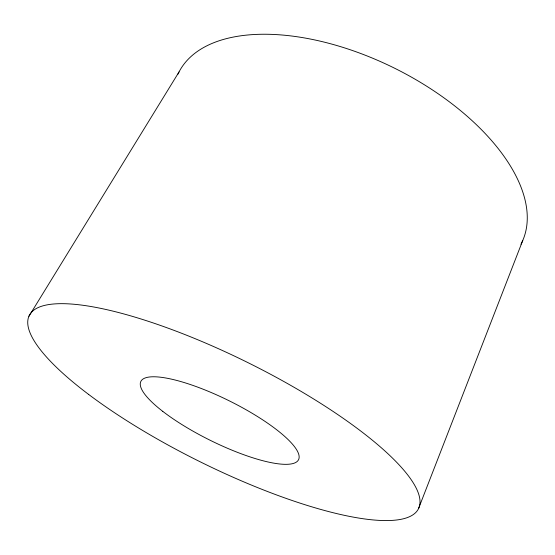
<?xml version="1.0" encoding="UTF-8"?>
<svg xmlns="http://www.w3.org/2000/svg" width="555" height="555" viewBox="0 0 555 555"><rect width="100%" height="100%" fill="white"/><g stroke="black" fill="none" stroke-linecap="round" stroke-linejoin="round"><path stroke-width="0.83" d="M418.546 508.553L522.755 240.475M28.922 316.301L179.036 71.942M177.94 74.183A191.447 100.08 26.4 0 1 394.404 68.119A191.447 100.08 26.4 0 1 520.958 244.221M88.682 394.459A217.248 55.028 26.4 0 0 414.516 513.632A217.248 55.028 26.4 0 0 168.415 328.289A217.248 55.028 26.4 0 0 88.682 394.459M162.775 411.373A88.037 21.909 26.4 0 0 296.162 462.218A88.037 21.909 26.4 0 0 200.147 388.056A88.037 21.909 26.4 0 0 162.775 411.373"/></g></svg>
